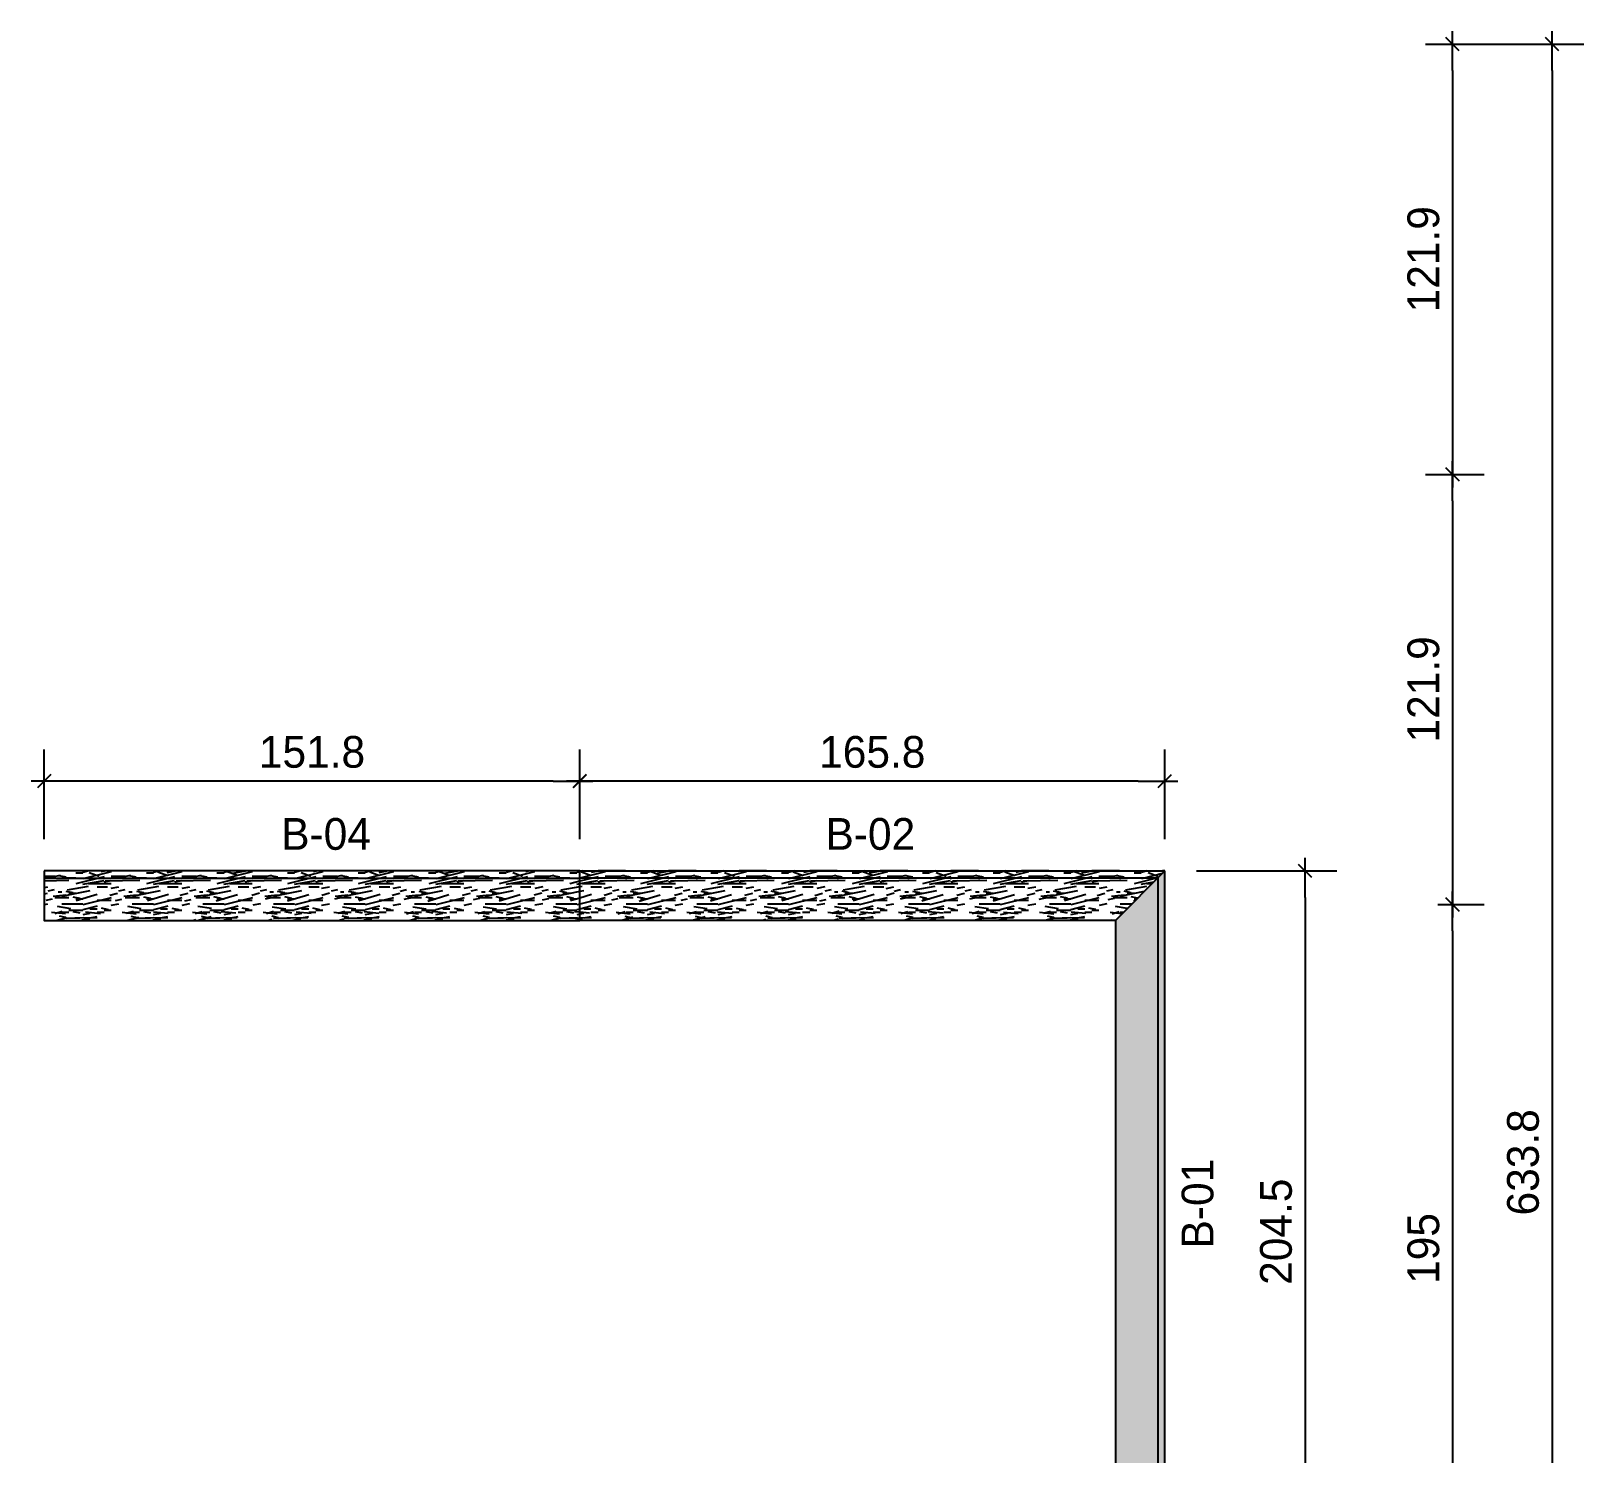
# Model space of a CAD drawing. Header units: millimetres. Extents: x 19442 to 19711, y 4351 to 4752.
# Drawn here: x 19451.149 to 19455.551, y 4518.18 to 4522.213 of the extents above; entities that cross this region are included whole.
import ezdxf

# ---------------------------------------------------------------- set-up
doc = ezdxf.new("R2010")
doc.units = ezdxf.units.MM
doc.set_wipeout_variables(frame=1)
for name, color, linetype in [('0 @ 0.5', 7, 'Continuous'), ('BOTAGUAS', 3, 'Continuous'), ('TEXTO @ 0.5', 2, 'Continuous')]:
    doc.layers.add(name, color=color, linetype=linetype)
doc.styles.add('century gothic', font='GOTHIC.TTF')
doc.dimstyles.new('ANOTATIVE CM SMCONSTRUCCIONES', dxfattribs={"dimscale": 0, "dimtxt": 0.18, "dimasz": 0.15, "dimexe": 0.18, "dimexo": 0.18, "dimgap": 0.07, "dimtad": 1, "dimdec": 1, "dimlfac": 100, "dimdsep": 46, "dimtxsty": 'century gothic', "dimblk1": 'FLECHA1', "dimblk2": 'FLECHA1', "dimsah": 1, "dimcen": 0.18, "dimdle": 0.075, "dimclrd": 1, "dimclre": 1, "dimclrt": 2, "dimaunit": 1, "dimadec": 0, "dimazin": 2, "dimtfac": 0.7499999999999999, "dimtdec": 1, "dimtix": 1, "dimtmove": 2, "dimatfit": 3, "dimfxl": 0.09, "dimtvp": 1.5, "dimtfill": 1, "dimtolj": 1, "dimtzin": 0, "dimarcsym": 0})
pattern_1 = [(0, (31.14303433309414, 0.156), (0, 0.2), [0.04000000000000001, -0.16]), (8.9726, (31.14503433309414, 0.048), (1.200000005876015, 0.1999995251177433), [0.0384708, -3.8086058]), (5.710499999999999, (31.14303433309414, 0.06), (1.800000034755268, 0.1999971014400811), [0.0401996, -1.9697752]), (344.5779, (31.14303433309414, 0.12), (2.199999903889306, -0.599997467763363), [0.06016640000000001, -5.9564754]), (353.6599, (31.14703433309414, 0.186), (0.2000000632075727, 4.085989627061748e-07), [0.0362216, -1.7748552]), (345.0686, (31.15303433309414, 0.072), (0.7999999983166444, -0.1999996738791564), [0.0310484, -3.0737864]), (348.6901, (31.08303433309414, 0.188), (0.2000000583016778, 7.413252083865452e-08), [0.0815844, -0.9382194]), (5.710499999999999, (31.14503433309414, 0.03), (1.800000034755268, 0.1999971014400811), [0.0200998, -1.989875]), (0, (31.14303433309414, 0.114), (0, 0.2), [0.02, -0.18]), (0, (31.10303433309414, 0.138), (0, 0.2), [0.06, -0.14]), (11.3099, (31.14303433309414, 0.168), (0.7999999543300329, 0.1999994872092054), [0.020396, -0.9994078000000001]), (2.726300000000001, (31.12303433309414, 0.094), (4.000000058994694, 0.1999992035454403), [0.0420476, -4.162711600000001]), (352.4054, (31.13303433309414, 0.08800000000000001), (1.599999971597214, -0.1999987367102976), [0.0302654, -2.9962834]), (0, (31.12303433309414, 0.012), (0, 0.2), [0.04000000000000001, -0.16]), (358.8309, (31.10303433309414, 0.002), (0.2000000366479377, 1.536034513610618e-07), [0.09802040000000001, -9.70402]), (0, (31.10303433309414, 0.152), (0, 0.2), [0.02, -0.18]), (0, (31.12303433309414, 0.168), (0, 0.2), [0.02, -0.18]), (0, (31.03303433309414, 0.186), (0, 0.2), [0.03, -0.17]), (350.5377, (31.08703433309414, 0.196), (0.2000000154436844, 7.752063945765109e-08), [0.06082759999999998, -1.155724799999999]), (0, (31.02303433309414, 0.196), (0, 0.2), [0.04000000000000001, -0.16]), (0, (31.00103433309414, 0.016), (0, 0.2), [0.022, -0.178]), (0, (31.10303433309414, 0.026), (0, 0.2), [0.02, -0.18]), (0, (31.00103433309414, 0.032), (0, 0.2), [0.042, -0.158]), (5.4403, (31.10303433309414, 0.044), (1.999999940230268, 0.1999989567139906), [0.04218999999999998, -4.176814399999997]), (0, (31.10503433309414, 0.06), (0, 0.2), [0.03800000000000001, -0.162]), (0, (31.00103433309414, 0.064), (0, 0.2), [0.022, -0.178]), (358.8309, (31.02503433309414, 0.096), (0.2000000366479377, 1.536034513610618e-07), [0.09802040000000001, -9.70402]), (0, (31.04303433309414, 0.114), (0, 0.2), [0.02, -0.18]), (0, (31.02303433309414, 0.12), (0, 0.2), [0.02, -0.18]), (0, (31.10303433309414, 0.12), (0, 0.2), [0.04000000000000001, -0.16]), (0, (31.06303433309414, 0.124), (0, 0.2), [0.02, -0.18]), (0, (31.02303433309414, 0.148), (0, 0.2), [0.04000000000000001, -0.16]), (19.6538, (31.07703433309414, 0.064), (2.200000050424423, 0.7999989149399482), [0.0297322, -2.9434812]), (11.3099, (31.04303433309414, 0.12), (0.7999999543300329, 0.1999994872092054), [0.020396, -0.9994078000000001]), (11.3099, (31.12303433309414, 0.11), (0.7999999543300329, 0.1999994872092054), [0.020396, -0.9994078000000001]), (5.710499999999999, (31.06303433309414, 0.186), (1.800000034755268, 0.1999971014400811), [0.0200998, -1.989875]), (349.6952, (31.00103433309414, 0.2), (1.19999999539557, -0.1999989393302705), [0.0223606, -2.213707]), (348.6901, (31.02303433309414, 0.016), (0.2000000583016778, 7.413252083865452e-08), [0.020396, -0.9994078000000001]), (90, (31.04303433309414, 0.012), (-0.2, 1.224646799147353e-17), [0, -0.2]), (346.6076, (31.00103433309414, 0.124), (3.400000044993809, -0.7999939065965311), [0.04317399999999997, -4.274230799999997]), (11.3099, (31.12303433309414, 0.152), (0.7999999543300329, 0.1999994872092054), [0.020396, -0.9994078000000001]), (10.3048, (31.12303433309414, 0.026), (0.9999999576061548, 0.1999992088681574), [0.0223606, -2.213707]), (348.6901, (31.06303433309414, 0.114), (0.2000000583016778, 7.413252083865452e-08), [0.020396, -0.9994078000000001]), (348.6901, (31.08303433309414, 0.124), (0.2000000583016778, 7.413252083865452e-08), [0.020396, -0.9994078000000001]), (341.5651, (31.00103433309414, 0.104), (0.1999999582471591, 2.336696655391713e-07), [0.02529820000000001, -0.6071572000000001]), (345.9638, (31.02303433309414, 0.172), (0.1999999211458298, 2.48745877401424e-07), [0.0824622, -0.7421588000000001]), (343.3008, (31.06303433309414, 0.186), (1.399999991533441, -0.3999987464096421), [0.06264180000000001, -2.025419]), (0, (31.06303433309414, 0.196), (0, 0.2), [0.024, -0.176]), (345.9638, (31.04303433309414, 0.032), (0.1999999211458298, 2.48745877401424e-07), [0.0824622, -0.7421588000000001]), (345.9638, (31.02303433309414, 0.04600000000000001), (0.1999999211458298, 2.48745877401424e-07), [0.0824622, -0.7421588000000001]), (345.9638, (31.02303433309414, 0.064), (0.1999999211458298, 2.48745877401424e-07), [0.0824622, -0.7421588000000001]), (349.6952, (31.00103433309414, 0.152), (1.19999999539557, -0.1999989393302705), [0.0223606, -2.213707]), (345.9638, (31.06303433309414, 0.148), (0.1999999211458298, 2.48745877401424e-07), [0.041231, -0.78339]), (349.6952, (31.00103433309414, 0.08800000000000001), (1.19999999539557, -0.1999989393302705), [0.0223606, -2.213707]), (357.6141, (31.10503433309414, 0.074), (0.1999999891848493, 2.452822411999623e-07), [0.04804159999999998, -4.756122999999997]), (349.6952, (31.08303433309414, 0.11), (1.19999999539557, -0.1999989393302705), [0.0223606, -2.213707]), (12.5288, (31.10503433309414, 0.106), (0.8000000956949306, 0.1999998607468065), [0.018439, -1.8254698]), (349.5626, (31.00103433309414, 0.07800000000000001), (2.199999936494009, -0.3999970687046518), [0.07727880000000001, -7.650591]), (351.8699, (31.07703433309414, 0.064), (0.1999998921841651, -4.835099234323792e-08), [0.0282842, -1.3859292]), (4.7636, (31.02303433309414, 0.084), (2.199999989954753, 0.1999982899233011), [0.04816639999999998, -2.360152399999998]), (0, (31.07103433309414, 0.08800000000000001), (0, 0.2), [0.062, -0.138]), (344.7449, (31.00103433309414, 0.178), (0.7999999424282382, -0.1999996642887572), [0.02280359999999999, -2.257547199999999]), (350.5377, (31.04303433309414, 0.012), (0.2000000154436844, 7.752063945765109e-08), [0.06082759999999998, -1.155724799999999]), (340.0169, (31.00103433309414, 0.05400000000000001), (0.599999976080897, -0.199999864879762), [0.0234094, -2.3175304]), (0, (31.16303433309414, 0.172), (0, 0.2), [0.01, -0.19]), (0, (31.16303433309414, 0.084), (0, 0.2), [0.02, -0.18]), (11.3099, (31.16303433309414, 0.012), (0.7999999543300329, 0.1999994872092054), [0.020396, -0.9994078000000001]), (0, (31.16503433309414, 0.032), (0, 0.2), [0.036, -0.164]), (343.3008, (31.16303433309414, 0.138), (1.399999991533441, -0.3999987464096421), [0.0208806, -2.0671802]), (348.0207, (31.16503433309414, 0.096), (3.79999992225112, -0.8002195416063549), [0.0368014, -6.7101288]), (90, (31.16303433309414, 0.012), (-0.2, 1.224646799147353e-17), [0, -0.2]), (0, (31.18303433309414, 0.016), (0, 0.2), [0.018, -0.182]), (0, (31.18303433309414, 0.05400000000000001), (0, 0.2), [0.018, -0.182]), (0, (31.18303433309414, 0.064), (0, 0.2), [0.018, -0.182]), (336.0376, (31.18303433309414, 0.132), (1.40000000548613, -0.5999973303432905), [0.0196978, -1.9500724]), (348.5163, (31.18303433309414, 0.156), (0.9999999967737594, -0.2000310941213914), [0.0183676, -13.043105]), (341.5651, (31.18303433309414, 0.084), (0.1999999582471591, 2.336696655391713e-07), [0.0189736, -0.6134816000000001]), (347.4712, (31.18303433309414, 0.182), (1.000000064081819, -0.1999999206089786), [0.01843899999999999, -1.825469799999999])]

# ---------------------------------------------------------------- blocks, each defined once
blk = doc.blocks.new('FLECHA1')
at = {"color": 1}
blk.add_line((-1, 0), (0.4961616904075186, 0), dxfattribs=at)
at = {"color": 4}
blk.add_line((-0.2461764230280465, -0.2480808452037593), (0.2480808452037602, 0.25), dxfattribs=at)
blk = doc.blocks.new('*D32')
at = {"color": 1, "lineweight": -2, "transparency": 16777216}
for p, q in [((19455.10226006474, 4522.175944312326), (19455.26856630483, 4522.175944312326)), ((19455.17856630483, 4522.100944312327), (19455.17856630483, 4521.031744307841)), ((19455.10226006474, 4520.956744307841), (19455.26856630483, 4520.956744307841))]:
    blk.add_line(p, q, dxfattribs=at)
at = {"layer": 'Defpoints', "color": 0, "transparency": 16777216}
for p in [(19455.01226006474, 4522.175944312326), (19455.01226006474, 4520.956744307841), (19455.17856630483, 4520.956744307841)]:
    blk.add_point(p, dxfattribs=at)
at = {"color": 1, "lineweight": -2, "transparency": 16777216, "xscale": 0.075, "yscale": 0.075, "zscale": 0.075}
for p, rotation in [((19455.17856630483, 4522.175944312326), 90), ((19455.17856630483, 4520.956744307841), 270)]:
    blk.add_blockref('FLECHA1', p, dxfattribs=dict(at, rotation=rotation))
at = {"color": 2, "transparency": 16777216, "insert": (19455.09630253868, 4521.566344310088), "char_height": 0.09, "attachment_point": 5, "rotation": 90, "style": 'century gothic', "bg_fill": 3, "box_fill_scale": 1.1, "bg_fill_color": 256, "bg_fill_true_color": 13158600, "bg_fill_transparency": 0}
blk.add_mtext('\\A1;121.9', dxfattribs=at)
blk = doc.blocks.new('*D33')
at = {"color": 1, "lineweight": -2, "transparency": 16777216}
for p, q in [((19455.10226006474, 4520.956744307841), (19455.26856630483, 4520.956744307841)), ((19455.17856630483, 4520.881744307841), (19455.17856630483, 4519.812544303356)), ((19455.13728817641, 4519.737544303356), (19455.26856630483, 4519.737544303356))]:
    blk.add_line(p, q, dxfattribs=at)
at = {"layer": 'Defpoints', "color": 0, "transparency": 16777216}
for p in [(19455.01226006474, 4520.956744307841), (19455.04728817641, 4519.737544303356), (19455.17856630483, 4519.737544303356)]:
    blk.add_point(p, dxfattribs=at)
at = {"color": 1, "lineweight": -2, "transparency": 16777216, "xscale": 0.075, "yscale": 0.075, "zscale": 0.075}
for p, rotation in [((19455.17856630483, 4520.956744307841), 90), ((19455.17856630483, 4519.737544303356), 270)]:
    blk.add_blockref('FLECHA1', p, dxfattribs=dict(at, rotation=rotation))
at = {"color": 2, "transparency": 16777216, "insert": (19455.09630253868, 4520.347144305602), "char_height": 0.09, "attachment_point": 5, "rotation": 90, "style": 'century gothic', "bg_fill": 3, "box_fill_scale": 1.1, "bg_fill_color": 256, "bg_fill_true_color": 13158600, "bg_fill_transparency": 0}
blk.add_mtext('\\A1;121.9', dxfattribs=at)
blk = doc.blocks.new('*D34')
at = {"color": 1, "lineweight": -2, "transparency": 16777216}
for p, q in [((19455.13728817641, 4519.737544303356), (19455.26856630483, 4519.737544303356)), ((19455.17856630483, 4519.662544303356), (19455.17856630483, 4517.862544303355)), ((19455.1343166021, 4517.787544303355), (19455.26856630483, 4517.787544303355))]:
    blk.add_line(p, q, dxfattribs=at)
at = {"layer": 'Defpoints', "color": 0, "transparency": 16777216}
for p in [(19455.04728817641, 4519.737544303356), (19455.0443166021, 4517.787544303355), (19455.17856630483, 4517.787544303355)]:
    blk.add_point(p, dxfattribs=at)
at = {"color": 1, "lineweight": -2, "transparency": 16777216, "xscale": 0.075, "yscale": 0.075, "zscale": 0.075}
for p, rotation in [((19455.17856630483, 4519.737544303356), 90), ((19455.17856630483, 4517.787544303355), 270)]:
    blk.add_blockref('FLECHA1', p, dxfattribs=dict(at, rotation=rotation))
at = {"color": 2, "transparency": 16777216, "insert": (19455.09630253868, 4518.762544303359), "char_height": 0.09, "attachment_point": 5, "rotation": 90, "style": 'century gothic', "bg_fill": 3, "box_fill_scale": 1.1, "bg_fill_color": 256, "bg_fill_true_color": 13158600, "bg_fill_transparency": 0}
blk.add_mtext('\\A1;195', dxfattribs=at)
blk = doc.blocks.new('*D37')
at = {"color": 1, "lineweight": -2, "transparency": 16777216}
for p, q in [((19455.10226006474, 4522.175944312326), (19455.55100855439, 4522.175944312326)), ((19455.46100855439, 4522.100944312327), (19455.46100855439, 4515.912544303356)), ((19455.10226006474, 4515.837544303356), (19455.55100855439, 4515.837544303356))]:
    blk.add_line(p, q, dxfattribs=at)
at = {"layer": 'Defpoints', "color": 0, "transparency": 16777216}
for p in [(19455.01226006474, 4522.175944312326), (19455.01226006474, 4515.837544303356), (19455.46100855439, 4515.837544303356)]:
    blk.add_point(p, dxfattribs=at)
at = {"color": 1, "lineweight": -2, "transparency": 16777216, "xscale": 0.075, "yscale": 0.075, "zscale": 0.075}
for p, rotation in [((19455.46100855439, 4522.175944312326), 90), ((19455.46100855439, 4515.837544303356), 270)]:
    blk.add_blockref('FLECHA1', p, dxfattribs=dict(at, rotation=rotation))
at = {"color": 2, "transparency": 16777216, "insert": (19455.37874478824, 4519.006744307845), "char_height": 0.09, "attachment_point": 5, "rotation": 90, "style": 'century gothic', "bg_fill": 3, "box_fill_scale": 1.1, "bg_fill_color": 256, "bg_fill_true_color": 13158600, "bg_fill_transparency": 0}
blk.add_mtext('\\A1;633.8', dxfattribs=at)
blk = doc.blocks.new('B01')
blk.add_wipeout([(19443.98301116678, 4515.742544303374), (19444.12301116678, 4515.882544303375), (19444.12301116678, 4517.787544303365), (19443.98301116678, 4517.787544303365)]).dxf.layer = 'BOTAGUAS'
at = {"layer": 'BOTAGUAS'}
h = blk.add_hatch(dxfattribs=at)
h.set_pattern_fill('MADERA_03', color=250, scale=0.2, angle=90, pattern_type=2)
h.set_pattern_definition([(90, (-0.1560000000000006, 0.142), (-0.2, 1.224646799147353e-17), [0.04000000000000001, -0.16]), (98.9726, (-0.04800000000000004, 0.144), (-0.1999995251177432, 1.200000005876015), [0.0384708, -3.8086058]), (95.71049999999997, (-0.0600000000000005, 0.142), (-0.199997101440081, 1.800000034755268), [0.0401996, -1.9697752]), (74.5779, (-0.1199999999999992, 0.142), (0.5999974677633632, 2.199999903889306), [0.06016640000000001, -5.9564754]), (83.6599, (-0.1859999999999999, 0.146), (-4.085989626939283e-07, 0.2000000632075727), [0.0362216, -1.7748552]), (75.06859999999999, (-0.07199999999999918, 0.152), (0.1999996738791565, 0.7999999983166444), [0.0310484, -3.0737864]), (78.6901, (-0.1880000000000006, 0.08200000000000002), (-7.413252082640805e-08, 0.2000000583016778), [0.0815844, -0.9382194]), (95.71049999999997, (-0.02999999999999936, 0.144), (-0.199997101440081, 1.800000034755268), [0.0200998, -1.989875]), (90, (-0.1140000000000008, 0.142), (-0.2, 1.224646799147353e-17), [0.02, -0.18]), (90, (-0.1379999999999999, 0.102), (-0.2, 1.224646799147353e-17), [0.06, -0.14]), (101.3099, (-0.1679999999999993, 0.142), (-0.1999994872092053, 0.7999999543300329), [0.020396, -0.9994078]), (92.72629999999997, (-0.09399999999999942, 0.122), (-0.19999920354544, 4.000000058994694), [0.0420476, -4.162711600000001]), (82.4054, (-0.08799999999999919, 0.132), (0.1999987367102977, 1.599999971597214), [0.0302654, -2.9962834]), (90, (-0.01200000000000045, 0.122), (-0.2, 1.224646799147353e-17), [0.04000000000000001, -0.16]), (88.8309, (-0.002000000000000668, 0.102), (-1.536034513488153e-07, 0.2000000366479377), [0.09802040000000001, -9.70402]), (90, (-0.1519999999999992, 0.102), (-0.2, 1.224646799147353e-17), [0.02, -0.18]), (90, (-0.1679999999999993, 0.122), (-0.2, 1.224646799147353e-17), [0.02, -0.18]), (90, (-0.1859999999999999, 0.03200000000000001), (-0.2, 1.224646799147353e-17), [0.03, -0.17]), (80.5377, (-0.1959999999999997, 0.08600000000000002), (-7.752063944540462e-08, 0.2000000154436844), [0.06082760000000001, -1.1557248]), (90, (-0.1959999999999997, 0.02200000000000001), (-0.2, 1.224646799147353e-17), [0.04000000000000001, -0.16]), (90, (-0.01600000000000001, 9.797174393178825e-19), (-0.2, 1.224646799147353e-17), [0.022, -0.178]), (90, (-0.0259999999999998, 0.102), (-0.2, 1.224646799147353e-17), [0.02, -0.18]), (90, (-0.03200000000000003, 1.959434878635765e-18), (-0.2, 1.224646799147353e-17), [0.042, -0.158]), (95.44029999999995, (-0.04400000000000048, 0.102), (-0.1999989567139905, 1.999999940230268), [0.04219000000000001, -4.1768144]), (90, (-0.0600000000000005, 0.104), (-0.2, 1.224646799147353e-17), [0.03800000000000001, -0.162]), (90, (-0.06400000000000006, 3.91886975727153e-18), (-0.2, 1.224646799147353e-17), [0.022, -0.178]), (88.8309, (-0.09600000000000009, 0.02400000000000001), (-1.536034513488153e-07, 0.2000000366479377), [0.09802040000000001, -9.70402]), (90, (-0.1140000000000008, 0.04200000000000001), (-0.2, 1.224646799147353e-17), [0.02, -0.18]), (90, (-0.1199999999999992, 0.02200000000000001), (-0.2, 1.224646799147353e-17), [0.02, -0.18]), (90, (-0.1199999999999992, 0.102), (-0.2, 1.224646799147353e-17), [0.04000000000000001, -0.16]), (90, (-0.1240000000000006, 0.06200000000000001), (-0.2, 1.224646799147353e-17), [0.02, -0.18]), (90, (-0.1479999999999997, 0.02200000000000001), (-0.2, 1.224646799147353e-17), [0.04000000000000001, -0.16]), (109.6538, (-0.06400000000000006, 0.07600000000000001), (-0.7999989149399481, 2.200000050424423), [0.0297322, -2.9434812]), (101.3099, (-0.1199999999999992, 0.04200000000000001), (-0.1999994872092053, 0.7999999543300329), [0.020396, -0.9994078]), (101.3099, (-0.1099999999999994, 0.122), (-0.1999994872092053, 0.7999999543300329), [0.020396, -0.9994078]), (95.71049999999997, (-0.1859999999999999, 0.06200000000000001), (-0.199997101440081, 1.800000034755268), [0.0200998, -1.989875]), (79.6952, (-0.1999999999999993, 1.224646799147353e-17), (0.1999989393302706, 1.19999999539557), [0.02236059999999999, -2.213706999999999]), (78.6901, (-0.01600000000000001, 0.022), (-7.413252082640805e-08, 0.2000000583016778), [0.020396, -0.9994078000000001]), (180, (-0.01200000000000045, 0.042), (-2.449293598294707e-17, -0.2), [0, -0.2]), (76.60759999999999, (-0.1240000000000006, 7.59281015471359e-18), (0.7999939065965314, 3.400000044993809), [0.043174, -4.274230800000001]), (101.3099, (-0.1519999999999992, 0.122), (-0.1999994872092053, 0.7999999543300329), [0.020396, -0.9994078]), (100.3048, (-0.0259999999999998, 0.122), (-0.1999992088681573, 0.9999999576061548), [0.0223606, -2.213707]), (78.6901, (-0.1140000000000008, 0.06200000000000001), (-7.413252082640805e-08, 0.2000000583016778), [0.020396, -0.9994078000000001]), (78.6901, (-0.1240000000000006, 0.08200000000000002), (-7.413252082640805e-08, 0.2000000583016778), [0.020396, -0.9994078000000001]), (71.5651, (-0.1039999999999992, 6.368163355566237e-18), (-2.336696655269248e-07, 0.1999999582471591), [0.0252982, -0.6071571999999997]), (75.96379999999999, (-0.1720000000000006, 0.02200000000000001), (-2.487458773891775e-07, 0.1999999211458298), [0.0824622, -0.7421588000000001]), (73.3008, (-0.1859999999999999, 0.06200000000000001), (0.3999987464096422, 1.399999991533441), [0.06264180000000001, -2.025419]), (90, (-0.1959999999999997, 0.06200000000000001), (-0.2, 1.224646799147353e-17), [0.024, -0.176]), (75.96379999999999, (-0.03200000000000003, 0.042), (-2.487458773891775e-07, 0.1999999211458298), [0.0824622, -0.7421588000000001]), (75.96379999999999, (-0.04599999999999937, 0.02200000000000001), (-2.487458773891775e-07, 0.1999999211458298), [0.0824622, -0.7421588000000001]), (75.96379999999999, (-0.06400000000000006, 0.02200000000000001), (-2.487458773891775e-07, 0.1999999211458298), [0.0824622, -0.7421588000000001]), (79.6952, (-0.1519999999999992, 9.307315673519885e-18), (0.1999989393302706, 1.19999999539557), [0.02236059999999999, -2.213706999999999]), (75.96379999999999, (-0.1479999999999997, 0.06200000000000001), (-2.487458773891775e-07, 0.1999999211458298), [0.041231, -0.78339]), (79.6952, (-0.08799999999999919, 5.388445916248355e-18), (0.1999989393302706, 1.19999999539557), [0.02236059999999999, -2.213706999999999]), (87.6141, (-0.07399999999999984, 0.104), (-2.452822411877158e-07, 0.1999999891848493), [0.04804159999999998, -4.756122999999998]), (79.6952, (-0.1099999999999994, 0.082), (0.1999989393302706, 1.19999999539557), [0.02236059999999999, -2.213706999999999]), (102.5288, (-0.1059999999999999, 0.104), (-0.1999998607468065, 0.8000000956949306), [0.018439, -1.8254698]), (79.5626, (-0.0779999999999994, 4.776122516674678e-18), (0.3999970687046519, 2.199999936494009), [0.07727880000000001, -7.650591]), (81.86989999999999, (-0.06400000000000006, 0.07600000000000001), (4.835099235548439e-08, 0.1999998921841651), [0.0282842, -1.3859292]), (94.76359999999995, (-0.08399999999999963, 0.02200000000000001), (-0.1999982899233009, 2.199999989954753), [0.04816640000000001, -2.3601524]), (90, (-0.08799999999999919, 0.06999999999999999), (-0.2, 1.224646799147353e-17), [0.062, -0.138]), (74.7449, (-0.1780000000000008, 1.089935651241144e-17), (0.1999996642887572, 0.7999999424282382), [0.0228036, -2.2575472]), (80.5377, (-0.01200000000000045, 0.042), (-7.752063944540462e-08, 0.2000000154436844), [0.06082760000000001, -1.1557248]), (70.0169, (-0.05400000000000027, 3.306546357697854e-18), (0.199999864879762, 0.599999976080897), [0.0234094, -2.3175304]), (90, (-0.1720000000000006, 0.162), (-0.2, 1.224646799147353e-17), [0.01, -0.19]), (90, (-0.08399999999999963, 0.162), (-0.2, 1.224646799147353e-17), [0.02, -0.18]), (101.3099, (-0.01200000000000045, 0.162), (-0.1999994872092053, 0.7999999543300329), [0.020396, -0.9994078]), (90, (-0.03200000000000003, 0.164), (-0.2, 1.224646799147353e-17), [0.036, -0.164]), (73.3008, (-0.1379999999999999, 0.162), (0.3999987464096422, 1.399999991533441), [0.0208806, -2.0671802]), (78.0207, (-0.09600000000000009, 0.164), (0.8002195416063551, 3.79999992225112), [0.0368014, -6.7101288]), (180, (-0.01200000000000045, 0.162), (-2.449293598294707e-17, -0.2), [0, -0.2]), (90, (-0.01600000000000001, 0.182), (-0.2, 1.224646799147353e-17), [0.018, -0.182]), (90, (-0.05400000000000027, 0.182), (-0.2, 1.224646799147353e-17), [0.018, -0.182]), (90, (-0.06400000000000006, 0.182), (-0.2, 1.224646799147353e-17), [0.018, -0.182]), (66.03760000000001, (-0.1319999999999997, 0.182), (0.5999973303432906, 1.40000000548613), [0.0196978, -1.9500724]), (78.5163, (-0.1560000000000006, 0.182), (0.2000310941213914, 0.9999999967737594), [0.0183676, -13.043105]), (71.5651, (-0.08399999999999963, 0.182), (-2.336696655269248e-07, 0.1999999582471591), [0.01897359999999999, -0.6134815999999997]), (77.47120000000001, (-0.1820000000000004, 0.182), (0.1999999206089787, 1.000000064081819), [0.018439, -1.8254698])])
h.paths.add_polyline_path([(19443.98301116678, 4515.742544303374), (19444.12301116678, 4515.882544303373), (19444.12301116678, 4517.787544303364), (19443.98301116678, 4517.787544303364)])
blk.add_line((19444.00301116678, 4515.762544303374), (19444.00301116678, 4517.787544303364), dxfattribs=at)
blk.add_lwpolyline([(19443.98301116678, 4515.742544303374), (19444.12301116678, 4515.882544303373), (19444.12301116678, 4517.787544303364), (19443.98301116678, 4517.787544303364)], close=True, dxfattribs=at)
blk = doc.blocks.new('B04')
blk.add_wipeout([(19443.98301116677, 4519.832544303335), (19444.123011166772, 4519.692544303336), (19445.641111166777, 4519.692544303336), (19445.641111166777, 4519.832544303335)]).dxf.layer = 'BOTAGUAS'
at = {"layer": 'BOTAGUAS'}
h = blk.add_hatch(dxfattribs=at)
h.set_pattern_fill('MADERA_03', color=250, scale=0.2, pattern_type=2)
h.set_pattern_definition(pattern_1)
h.paths.add_polyline_path([(19443.98301116677, 4519.832544303335), (19444.12301116677, 4519.692544303336), (19445.64111116678, 4519.692544303336), (19445.64111116678, 4519.832544303335)])
blk.add_line((19444.00301116677, 4519.812544303335), (19445.64111116678, 4519.812544303335), dxfattribs=at)
blk.add_lwpolyline([(19443.98301116677, 4519.832544303335), (19444.12301116677, 4519.692544303336), (19445.64111116678, 4519.692544303336), (19445.64111116678, 4519.832544303335)], close=True, dxfattribs=at)
blk = doc.blocks.new('B05')
blk.add_wipeout([(19447.15921116678, 4519.832544303335), (19447.15921116679, 4519.692544303336), (19445.64111116678, 4519.692544303336), (19445.64111116678, 4519.832544303335)]).dxf.layer = 'BOTAGUAS'
at = {"layer": 'BOTAGUAS'}
h = blk.add_hatch(dxfattribs=at)
h.set_pattern_fill('MADERA_03', color=250, scale=0.2, pattern_type=2)
h.set_pattern_definition(pattern_1)
h.paths.add_polyline_path([(19447.15921116678, 4519.832544303335), (19447.15921116678, 4519.692544303336), (19445.64111116678, 4519.692544303336), (19445.64111116678, 4519.832544303335)])
blk.add_line((19447.15921116678, 4519.812544303335), (19445.64111116678, 4519.812544303335), dxfattribs=at)
blk.add_lwpolyline([(19447.15921116678, 4519.832544303335), (19447.15921116678, 4519.692544303336), (19445.64111116678, 4519.692544303336), (19445.64111116678, 4519.832544303335)], close=True, dxfattribs=at)
blk = doc.blocks.new('*D85')
at = {"color": 1, "lineweight": -2, "transparency": 16777216}
for p, q in [((19452.70481102443, 4519.922544303259), (19452.70481102444, 4520.177293496159)), ((19454.36291102443, 4519.922544303223), (19454.36291102444, 4520.177293496124)), ((19454.28791102444, 4520.087293496125), (19452.77981102443, 4520.087293496158))]:
    blk.add_line(p, q, dxfattribs=at)
at = {"layer": 'Defpoints', "color": 0, "transparency": 16777216}
for p in [(19452.70481102443, 4520.087293496159), (19452.70481102443, 4519.832544303259), (19454.36291102443, 4519.832544303223)]:
    blk.add_point(p, dxfattribs=at)
at = {"color": 1, "lineweight": -2, "transparency": 16777216, "xscale": 0.075, "yscale": 0.075, "zscale": 0.075}
for p, rotation in [((19452.70481102443, 4520.087293496159), 179.9999999987619), ((19454.36291102444, 4520.087293496123), 359.9999999987619)]:
    blk.add_blockref('FLECHA1', p, dxfattribs=dict(at, rotation=rotation))
at = {"color": 2, "transparency": 16777216, "insert": (19453.53386102444, 4520.169557262288), "char_height": 0.09, "attachment_point": 5, "rotation": 359.9999999987619, "style": 'century gothic', "bg_fill": 3, "box_fill_scale": 1.1, "bg_fill_color": 256, "bg_fill_true_color": 13158600, "bg_fill_transparency": 0}
blk.add_mtext('\\A1;165.8', dxfattribs=at)
blk = doc.blocks.new('*D86')
at = {"color": 1, "lineweight": -2, "transparency": 16777216}
for p, q in [((19451.18671102443, 4519.922544303331), (19451.18671102443, 4520.177293496192)), ((19452.70481102443, 4519.922544303259), (19452.70481102444, 4520.177293496159)), ((19452.62981102443, 4520.087293496161), (19451.26171102443, 4520.087293496191))]:
    blk.add_line(p, q, dxfattribs=at)
at = {"layer": 'Defpoints', "color": 0, "transparency": 16777216}
for p in [(19451.18671102443, 4520.087293496192), (19451.18671102443, 4519.832544303331), (19452.70481102443, 4519.832544303259)]:
    blk.add_point(p, dxfattribs=at)
at = {"color": 1, "lineweight": -2, "transparency": 16777216, "xscale": 0.075, "yscale": 0.075, "zscale": 0.075}
for p, rotation in [((19451.18671102443, 4520.087293496192), 179.9999999987619), ((19452.70481102443, 4520.087293496159), 359.9999999987619)]:
    blk.add_blockref('FLECHA1', p, dxfattribs=dict(at, rotation=rotation))
at = {"color": 2, "transparency": 16777216, "insert": (19451.94576102444, 4520.169557262321), "char_height": 0.09, "attachment_point": 5, "rotation": 359.9999999987619, "style": 'century gothic', "bg_fill": 3, "box_fill_scale": 1.1, "bg_fill_color": 256, "bg_fill_true_color": 13158600, "bg_fill_transparency": 0}
blk.add_mtext('\\A1;151.8', dxfattribs=at)
blk = doc.blocks.new('*D84')
at = {"color": 1, "lineweight": -2, "transparency": 16777216}
for p, q in [((19454.45291102443, 4519.832544303223), (19454.85090352197, 4519.832544303223)), ((19454.76090352197, 4519.757544303223), (19454.76090352197, 4517.862544303252)), ((19454.45291102438, 4517.787544303252), (19454.85090352197, 4517.787544303252))]:
    blk.add_line(p, q, dxfattribs=at)
at = {"layer": 'Defpoints', "color": 0, "transparency": 16777216}
for p in [(19454.36291102443, 4519.832544303223), (19454.36291102438, 4517.787544303252), (19454.76090352197, 4517.787544303252)]:
    blk.add_point(p, dxfattribs=at)
at = {"color": 1, "lineweight": -2, "transparency": 16777216, "xscale": 0.075, "yscale": 0.075, "zscale": 0.075}
for p, rotation in [((19454.76090352197, 4519.832544303223), 90), ((19454.76090352197, 4517.787544303252), 270)]:
    blk.add_blockref('FLECHA1', p, dxfattribs=dict(at, rotation=rotation))
at = {"color": 2, "transparency": 16777216, "insert": (19454.67863975582, 4518.810044303241), "char_height": 0.09, "attachment_point": 5, "rotation": 90, "style": 'century gothic', "bg_fill": 3, "box_fill_scale": 1.1, "bg_fill_color": 256, "bg_fill_true_color": 13158600, "bg_fill_transparency": 0}
blk.add_mtext('\\A1;204.5', dxfattribs=at)

msp = doc.modelspace()

# ---------------------------------------------------------------- block references
at = {"rotation": 180}
msp.add_blockref('B01', (38898.34592219113, 9035.575088606713), dxfattribs=at)

# ---------------------------------------------------------------- texts
at = {"layer": 'TEXTO @ 0.5', "color": 2, "char_height": 0.09, "width": 0.2385342624065261, "attachment_point": 1, "style": 'century gothic'}
for s, insert in [('B-04', (19451.85860395611, 4519.982541922705)), ('B-02', (19453.40133266201, 4519.982541922705))]:
    msp.add_mtext(s, dxfattribs=dict(at, insert=insert))
at = {"layer": 'TEXTO @ 0.5', "color": 2, "insert": (19454.41071045016, 4518.762705398565), "char_height": 0.09, "width": 0.2385342624065261, "attachment_point": 1, "rotation": 90, "style": 'century gothic'}
msp.add_mtext('B-01', dxfattribs=at)

# ---------------------------------------------------------------- dimensions: what is measured, and where the dimension line sits
at = {"layer": '0 @ 0.5'}
dim = msp.add_linear_dim(base=(19455.17856630483, 4520.956744307841), p1=(19455.01226006474, 4522.175944312326), p2=(19455.01226006474, 4520.956744307841), angle=90, dimstyle='ANOTATIVE CM SMCONSTRUCCIONES', override={"dimscale": 0.5, "dimtix": 1, "dimtofl": 1, "dimtmove": 2, "dimatfit": 3}, dxfattribs=at)
dim.commit()
dim.dimension.update_dxf_attribs({"geometry": '*D32', "text_midpoint": (19455.09630253868, 4521.566344310088)})

# ---------------------------------------------------------------- next in the draw order: block references
at = {"xscale": -1}
msp.add_blockref('B04', (38898.34592219113, 0), dxfattribs=at)

# ---------------------------------------------------------------- next in the draw order: dimensions: what is measured, and where the dimension line sits
at = {"layer": '0 @ 0.5'}
dim = msp.add_linear_dim(base=(19455.17856630483, 4519.737544303356), p1=(19455.01226006474, 4520.956744307841), p2=(19455.04728817641, 4519.737544303356), angle=90, dimstyle='ANOTATIVE CM SMCONSTRUCCIONES', override={"dimscale": 0.5, "dimtix": 1, "dimtofl": 1, "dimtmove": 2, "dimatfit": 3}, dxfattribs=at)
dim.commit()
dim.dimension.update_dxf_attribs({"geometry": '*D33', "text_midpoint": (19455.09630253868, 4520.347144305602)})

# ---------------------------------------------------------------- next in the draw order: block references
at = {"xscale": -1}
msp.add_blockref('B05', (38898.34592219113, 0), dxfattribs=at)

# ---------------------------------------------------------------- next in the draw order: dimensions: what is measured, and where the dimension line sits
at = {"layer": '0 @ 0.5'}
dim = msp.add_linear_dim(base=(19455.17856630483, 4517.787544303355), p1=(19455.04728817641, 4519.737544303356), p2=(19455.0443166021, 4517.787544303355), angle=90, dimstyle='ANOTATIVE CM SMCONSTRUCCIONES', override={"dimscale": 0.5, "dimtix": 1, "dimtofl": 1, "dimtmove": 2, "dimatfit": 3}, dxfattribs=at)
dim.commit()
dim.dimension.update_dxf_attribs({"geometry": '*D34', "text_midpoint": (19455.09630253868, 4518.762544303359)})

# ---------------------------------------------------------------- next in the draw order: dimensions: what is measured, and where the dimension line sits
for base, p1, p2, angle, picture, middle in [((19455.46100855439, 4515.837544303356), (19455.01226006474, 4522.175944312326), (19455.01226006474, 4515.837544303356), 90, '*D37', (19455.37874478824, 4519.006744307845)), ((19452.70481102443, 4520.087293496159), (19454.36291102443, 4519.832544303223), (19452.70481102443, 4519.832544303259), 179.9999999987618, '*D85', (19453.53386102444, 4520.169557262288))]:
    dim = msp.add_linear_dim(base=base, p1=p1, p2=p2, angle=angle, dimstyle='ANOTATIVE CM SMCONSTRUCCIONES', override={"dimscale": 0.5, "dimtix": 1, "dimtofl": 1, "dimtmove": 2, "dimatfit": 3}, dxfattribs=at)
    dim.commit()
    dim.dimension.update_dxf_attribs({"geometry": picture, "text_midpoint": middle})

# ---------------------------------------------------------------- next in the draw order: dimensions: what is measured, and where the dimension line sits
for base, p1, p2, angle, picture, middle in [((19451.18671102443, 4520.087293496192), (19452.70481102443, 4519.832544303259), (19451.18671102443, 4519.832544303331), 179.9999999987618, '*D86', (19451.94576102444, 4520.169557262321)), ((19454.76090352197, 4517.787544303252), (19454.36291102443, 4519.832544303223), (19454.36291102438, 4517.787544303252), 89.99999999874936, '*D84', (19454.67863975582, 4518.810044303241))]:
    dim = msp.add_linear_dim(base=base, p1=p1, p2=p2, angle=angle, dimstyle='ANOTATIVE CM SMCONSTRUCCIONES', override={"dimscale": 0.5, "dimtix": 1, "dimtofl": 1, "dimtmove": 2, "dimatfit": 3}, dxfattribs=at)
    dim.commit()
    dim.dimension.update_dxf_attribs({"geometry": picture, "text_midpoint": middle})

doc.saveas('drawing.dxf')
